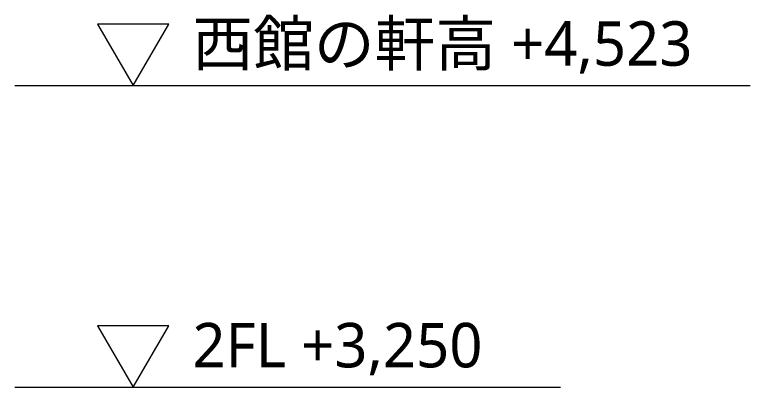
# Model space of a CAD drawing. Header units: millimetres. Extents: x 0 to 84100, y 0 to 59400.
# Drawn here: x 59530 to 62634, y 33943 to 35516 of the extents above; entities that cross this region are included whole.
import ezdxf

# ---------------------------------------------------------------- set-up
doc = ezdxf.new("R2010")
doc.units = ezdxf.units.MM
doc.layers.add('51_高さ', color=3, linetype='Continuous', lineweight=9)
doc.styles.add('JP', font='NotoSansCJKjp-Regular.otf')

msp = doc.modelspace()

# ---------------------------------------------------------------- linework, layer by layer
at = {"layer": '51_高さ'}
for points in [[(59879.7, 35476.3), (60029.7, 35216.3), (60179.7, 35476.3), (59879.7, 35476.3)], [(59529.7, 35216.3), (62634.2, 35216.3)], [(59879.7, 34203.1), (60029.7, 33943.1), (60179.7, 34203.1), (59879.7, 34203.1)], [(59529.7, 33943.1), (61832.6, 33943.1)]]:
    msp.add_lwpolyline(points, dxfattribs=at)

# ---------------------------------------------------------------- texts
at = {"layer": '51_高さ', "attachment_point": 7, "style": 'JP'}
for s, insert, char_height in [('西館の軒高 +4,523', (60279.7, 35266.3), 187.866), ('2FL +3,250', (60279.7, 33993.1), 187.87)]:
    msp.add_mtext(s, dxfattribs=dict(at, insert=insert, char_height=char_height))

doc.saveas('drawing.dxf')
